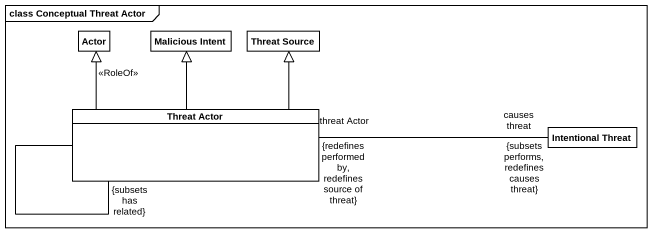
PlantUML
@startuml
mainframe class Conceptual Threat Actor
hide circle
hide empty members
class "Actor" as Actor_
class "Malicious Intent" as Malicious_Intent
class "Threat Source" as Threat_Source
class "Threat Actor" as Threat_Actor
class "Intentional Threat" as Intentional_Threat
Threat_Actor -up-|> Actor_ : <<RoleOf>>
Threat_Actor -up-|> Malicious_Intent
Threat_Actor -up-|> Threat_Source
Threat_Actor "{subsets has related}" -- Threat_Actor
Threat_Actor "threat Actor\n{redefines performed by, redefines source of threat}" -right- "causes threat\n{subsets performs, redefines causes threat}" Intentional_Threat
@enduml
